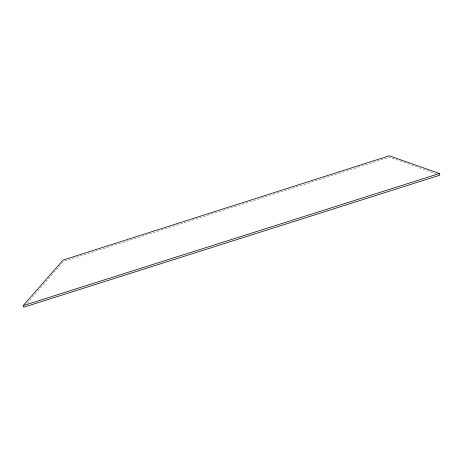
<?xml version="1.0" encoding="UTF-8"?>
<svg xmlns="http://www.w3.org/2000/svg" width="463" height="463" viewBox="0 0 463 463"><rect width="100%" height="100%" fill="white"/><g stroke="black" fill="none" stroke-linecap="round" stroke-linejoin="round"><path stroke-width="0.35" stroke-dasharray="2.31 1.74" d="M27.103 303.381L63.564 261.306L389.655 157.113L435.781 173.718"/><path stroke-width="0.69" d="M23.15 305.644L63.078 260.061L389.308 155.799L439.433 173.509L439.85 175.182L23.792 307.2L23.15 305.644L439.433 173.509"/></g></svg>
